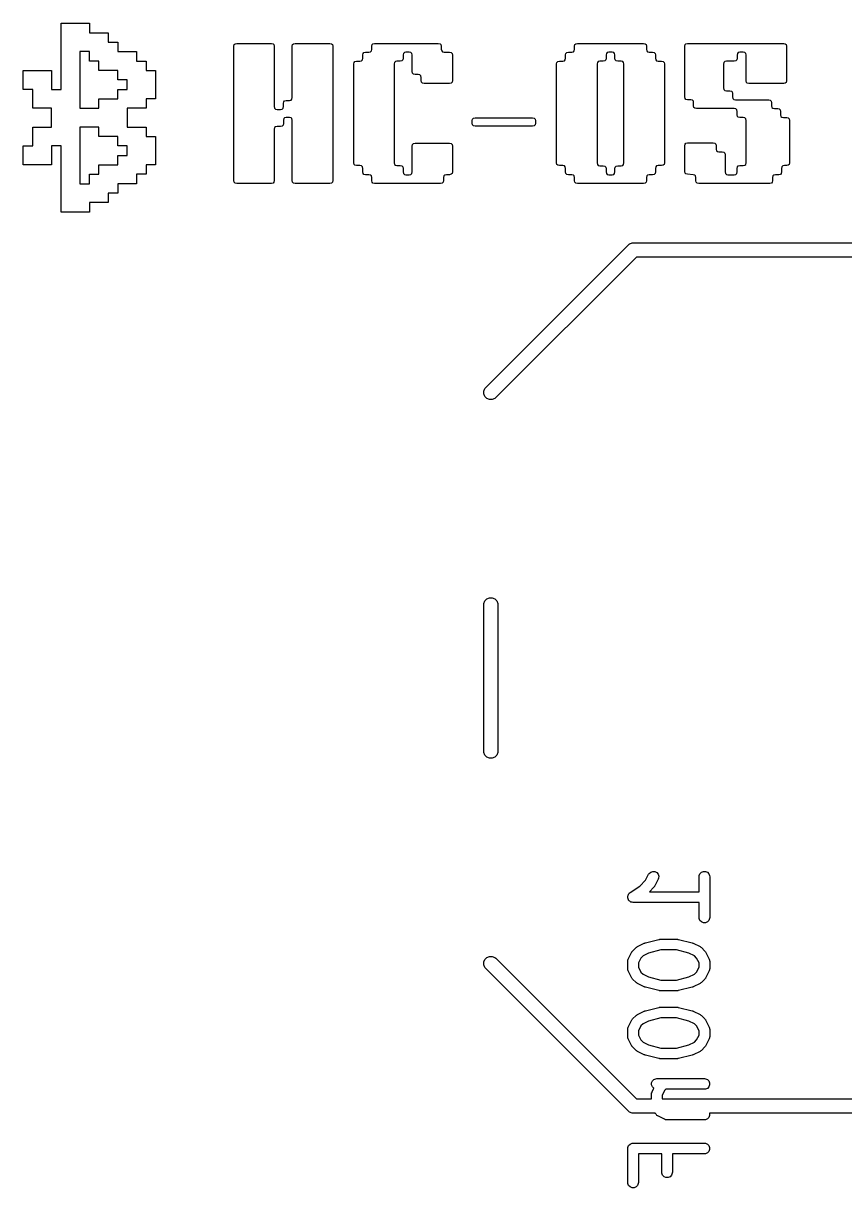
# Model space of a CAD drawing. Header units: millimetres. Extents: x 60 to 220, y -152 to -53.
# Drawn here: x 175.48 to 186.99, y -94.2 to -77.88 of the extents above; entities that cross this region are included whole.
import ezdxf

# ---------------------------------------------------------------- set-up
doc = ezdxf.new("R2010")
doc.units = ezdxf.units.MM
doc.layers.add('F.Silkscreen', color=41, linetype='CONTINUOUS', true_color=0xf2eda1)

msp = doc.modelspace()

# ---------------------------------------------------------------- linework, layer by layer
at = {"layer": 'F.Silkscreen', "linetype": 'CONTINUOUS'}
for p, q in [((176.011417, -78.805617), (176.011417, -77.879575)), ((176.011417, -77.879575), (176.408291, -77.879575)), ((176.408291, -77.879575), (176.408291, -78.011867)), ((176.408291, -78.011867), (176.672874, -78.011867)), ((176.672874, -78.011867), (176.672874, -78.144158)), ((176.672874, -78.144158), (176.805166, -78.144158)), ((176.805166, -78.144158), (176.805166, -78.27645)), ((178.437649, -78.178011), (178.450199, -78.165461)), ((178.450199, -78.165461), (178.472818, -78.160787)), ((178.472818, -78.160787), (178.959716, -78.160787)), ((178.959716, -78.160787), (178.982325, -78.165467)), ((178.982325, -78.165467), (178.99488, -78.178042)), ((179.256112, -78.178042), (179.268666, -78.165467)), ((179.268666, -78.165467), (179.291275, -78.160787)), ((179.291275, -78.160787), (179.778174, -78.160787)), ((179.778174, -78.160787), (179.800792, -78.165461)), ((179.800792, -78.165461), (179.813342, -78.178011)), ((180.368812, -78.17774), (180.381349, -78.165409)), ((180.381349, -78.165409), (180.404107, -78.160787)), ((180.404107, -78.160787), (181.298036, -78.160787)), ((181.298036, -78.160787), (181.321998, -78.16565)), ((181.321998, -78.16565), (181.335194, -78.17862)), ((183.211799, -78.17774), (183.224336, -78.165409)), ((183.224336, -78.165409), (183.247094, -78.160787)), ((183.247094, -78.160787), (184.174545, -78.160787)), ((184.174545, -78.160787), (184.197302, -78.165409)), ((184.197302, -78.165409), (184.20984, -78.17774)), ((184.754969, -78.178073), (184.767527, -78.165473)), ((184.767527, -78.165473), (184.790128, -78.160787)), ((184.790128, -78.160787), (186.137433, -78.160787)), ((186.137433, -78.160787), (186.16013, -78.165404)), ((186.16013, -78.165404), (186.172642, -78.177732)), ((176.408291, -78.27645), (176.276, -78.27645)), ((176.276, -78.27645), (176.276, -79.0702)), ((176.408291, -78.408742), (176.408291, -78.27645)), ((176.805166, -78.27645), (176.937457, -78.27645)), ((176.937457, -78.27645), (177.069749, -78.27645)), ((177.069749, -78.27645), (177.069749, -78.408742)), ((178.432976, -78.200629), (178.437649, -78.178011)), ((178.432976, -80.084657), (178.432976, -78.200629)), ((178.99488, -78.178042), (178.999558, -78.200721)), ((178.999558, -78.200721), (178.999558, -79.047022)), ((179.251433, -78.200721), (179.256112, -78.178042)), ((179.251433, -78.921084), (179.251433, -78.200721)), ((179.813342, -78.178011), (179.818016, -78.200629)), ((179.818016, -78.200629), (179.818016, -80.084657)), ((180.238327, -78.323911), (180.24301, -78.301171)), ((180.238327, -78.370164), (180.238327, -78.323911)), ((180.24301, -78.301171), (180.255568, -78.288572)), ((180.255568, -78.288572), (180.278169, -78.283885)), ((180.278169, -78.283885), (180.324331, -78.283885)), ((180.324331, -78.283885), (180.347028, -78.279268)), ((180.347028, -78.279268), (180.35954, -78.266941)), ((180.35954, -78.266941), (180.364173, -78.244868)), ((180.364173, -78.199805), (180.368812, -78.17774)), ((180.364173, -78.244868), (180.364173, -78.199805)), ((180.809592, -78.301171), (180.804909, -78.323911)), ((180.804909, -78.323911), (180.804909, -78.370164)), ((180.822151, -78.288572), (180.809592, -78.301171)), ((180.844752, -78.283885), (180.822151, -78.288572)), ((180.891005, -78.283885), (180.844752, -78.283885)), ((180.913632, -78.288553), (180.891005, -78.283885)), ((180.926178, -78.301078), (180.913632, -78.288553)), ((180.930847, -78.323636), (180.926178, -78.301078)), ((180.930847, -78.556002), (180.930847, -78.323636)), ((181.335194, -78.17862), (181.340076, -78.20182)), ((181.340076, -78.20182), (181.340076, -78.242853)), ((181.340076, -78.242853), (181.344951, -78.266061)), ((181.344951, -78.266061), (181.358123, -78.279027)), ((181.358123, -78.279027), (181.382025, -78.283885)), ((181.382025, -78.283885), (181.455481, -78.283885)), ((181.455481, -78.283885), (181.479304, -78.2888)), ((181.479304, -78.2888), (181.492513, -78.301989)), ((181.492513, -78.301989), (181.49743, -78.325743)), ((181.49743, -78.325743), (181.49743, -78.681665)), ((183.081314, -78.323911), (183.085997, -78.301171)), ((183.081314, -78.370164), (183.081314, -78.323911)), ((183.085997, -78.301171), (183.098555, -78.288572)), ((183.098555, -78.288572), (183.121156, -78.283885)), ((183.121156, -78.283885), (183.167318, -78.283885)), ((183.167318, -78.283885), (183.190015, -78.279268)), ((183.190015, -78.279268), (183.202527, -78.266941)), ((183.202527, -78.266941), (183.20716, -78.244868)), ((183.20716, -78.199805), (183.211799, -78.17774)), ((183.20716, -78.244868), (183.20716, -78.199805)), ((183.652579, -78.301171), (183.647896, -78.323911)), ((183.647896, -78.323911), (183.647896, -78.370164)), ((183.665137, -78.288572), (183.652579, -78.301171)), ((183.687738, -78.283885), (183.665137, -78.288572)), ((183.7339, -78.283885), (183.687738, -78.283885)), ((183.756501, -78.288572), (183.7339, -78.283885)), ((183.76906, -78.301171), (183.756501, -78.288572)), ((183.773742, -78.323911), (183.76906, -78.301171)), ((183.773742, -78.370164), (183.773742, -78.323911)), ((184.20984, -78.17774), (184.214479, -78.199805)), ((184.214479, -78.199805), (184.214479, -78.244868)), ((184.214479, -78.244868), (184.219111, -78.266941)), ((184.219111, -78.266941), (184.231624, -78.279268)), ((184.231624, -78.279268), (184.254321, -78.283885)), ((184.254321, -78.283885), (184.300483, -78.283885)), ((184.300483, -78.283885), (184.323084, -78.288572)), ((184.323084, -78.288572), (184.335642, -78.301171)), ((184.335642, -78.301171), (184.340325, -78.323911)), ((184.340325, -78.323911), (184.340325, -78.370164)), ((184.750286, -78.200812), (184.754969, -78.178073)), ((184.750286, -78.912109), (184.750286, -78.200812)), ((185.489453, -78.301242), (185.484755, -78.324094)), ((185.484755, -78.324094), (185.484755, -78.370622)), ((185.502044, -78.288589), (185.489453, -78.301242)), ((185.524689, -78.283885), (185.502044, -78.288589)), ((185.570851, -78.283885), (185.524689, -78.283885)), ((185.593469, -78.288559), (185.570851, -78.283885)), ((185.606019, -78.301109), (185.593469, -78.288559)), ((185.610693, -78.323728), (185.606019, -78.301109)), ((185.610693, -78.684688), (185.610693, -78.323728)), ((186.172642, -78.177732), (186.177275, -78.199805)), ((186.177275, -78.199805), (186.177275, -78.684688)), ((176.540582, -78.408742), (176.408291, -78.408742)), ((176.540582, -78.541033), (176.540582, -78.408742)), ((177.069749, -78.408742), (177.20204, -78.408742)), ((177.20204, -78.408742), (177.20204, -78.541033)), ((180.112389, -78.450123), (180.117068, -78.427444)), ((180.112389, -79.835163), (180.112389, -78.450123)), ((180.117068, -78.427444), (180.129622, -78.41487)), ((180.129622, -78.41487), (180.152232, -78.410189)), ((180.152232, -78.410189), (180.198393, -78.410189)), ((180.198393, -78.410189), (180.221055, -78.405499)), ((180.221055, -78.405499), (180.233638, -78.392895)), ((180.233638, -78.392895), (180.238327, -78.370164)), ((180.68365, -78.427444), (180.678972, -78.450123)), ((180.678972, -78.450123), (180.678972, -79.835163)), ((180.696204, -78.41487), (180.68365, -78.427444)), ((180.718814, -78.410189), (180.696204, -78.41487)), ((180.765067, -78.410189), (180.718814, -78.410189)), ((180.787668, -78.405503), (180.765067, -78.410189)), ((180.800227, -78.392904), (180.787668, -78.405503)), ((180.804909, -78.370164), (180.800227, -78.392904)), ((182.955376, -78.450123), (182.960054, -78.427444)), ((182.955376, -79.835163), (182.955376, -78.450123)), ((182.960054, -78.427444), (182.972609, -78.41487)), ((182.972609, -78.41487), (182.995218, -78.410189)), ((182.995218, -78.410189), (183.04138, -78.410189)), ((183.04138, -78.410189), (183.064042, -78.405499)), ((183.064042, -78.405499), (183.076625, -78.392895)), ((183.076625, -78.392895), (183.081314, -78.370164)), ((183.526637, -78.427444), (183.521958, -78.450123)), ((183.521958, -78.450123), (183.521958, -79.83727)), ((183.539191, -78.41487), (183.526637, -78.427444)), ((183.561801, -78.410189), (183.539191, -78.41487)), ((183.607962, -78.410189), (183.561801, -78.410189)), ((183.630624, -78.405499), (183.607962, -78.410189)), ((183.643207, -78.392895), (183.630624, -78.405499)), ((183.647896, -78.370164), (183.643207, -78.392895)), ((183.778431, -78.392895), (183.773742, -78.370164)), ((183.791014, -78.405499), (183.778431, -78.392895)), ((183.813676, -78.410189), (183.791014, -78.405499)), ((183.859838, -78.410189), (183.813676, -78.410189)), ((183.882448, -78.41487), (183.859838, -78.410189)), ((183.895002, -78.427444), (183.882448, -78.41487)), ((183.89968, -78.450123), (183.895002, -78.427444)), ((183.89968, -79.83727), (183.89968, -78.450123)), ((184.340325, -78.370164), (184.345014, -78.392895)), ((184.345014, -78.392895), (184.357597, -78.405499)), ((184.357597, -78.405499), (184.380258, -78.410189)), ((184.380258, -78.410189), (184.42642, -78.410189)), ((184.42642, -78.410189), (184.44903, -78.41487)), ((184.44903, -78.41487), (184.461584, -78.427444)), ((184.461584, -78.427444), (184.466262, -78.450123)), ((184.466262, -78.450123), (184.466262, -79.835163)), ((185.300586, -78.428087), (185.295894, -78.450948)), ((185.295894, -78.450948), (185.295894, -78.785072)), ((185.313153, -78.415438), (185.300586, -78.428087)), ((185.335736, -78.410739), (185.313153, -78.415438)), ((185.444913, -78.410739), (185.335736, -78.410739)), ((185.467505, -78.406047), (185.444913, -78.410739)), ((185.480068, -78.393422), (185.467505, -78.406047)), ((185.484755, -78.370622), (185.480068, -78.393422)), ((175.48225, -78.805617), (175.48225, -78.541033)), ((175.48225, -78.541033), (175.879125, -78.541033)), ((175.879125, -78.541033), (175.879125, -78.805617)), ((176.805166, -78.541033), (176.540582, -78.541033)), ((176.805166, -78.673325), (176.805166, -78.541033)), ((177.20204, -78.541033), (177.334332, -78.541033)), ((177.334332, -78.541033), (177.334332, -78.937908)), ((180.935768, -78.579817), (180.930847, -78.556002)), ((180.948982, -78.59303), (180.935768, -78.579817)), ((180.972796, -78.597951), (180.948982, -78.59303)), ((181.016851, -78.597951), (180.972796, -78.597951)), ((181.039539, -78.602623), (181.016851, -78.597951)), ((181.052109, -78.615153), (181.039539, -78.602623)), ((181.056785, -78.637702), (181.052109, -78.615153)), ((181.056785, -78.681665), (181.056785, -78.637702)), ((175.614542, -78.805617), (175.48225, -78.805617)), ((175.614542, -79.0702), (175.614542, -78.805617)), ((175.879125, -78.805617), (176.011417, -78.805617)), ((176.937457, -78.673325), (176.805166, -78.673325)), ((176.805166, -78.937908), (176.805166, -78.805617)), ((176.805166, -78.805617), (176.937457, -78.805617)), ((176.937457, -78.805617), (176.937457, -78.673325)), ((181.061701, -78.705419), (181.056785, -78.681665)), ((181.074911, -78.718608), (181.061701, -78.705419)), ((181.098734, -78.723523), (181.074911, -78.718608)), ((181.455481, -78.723523), (181.098734, -78.723523)), ((181.479304, -78.718608), (181.455481, -78.723523)), ((181.492513, -78.705419), (181.479304, -78.718608)), ((181.49743, -78.681665), (181.492513, -78.705419)), ((185.295894, -78.785072), (185.300586, -78.807933)), ((185.300586, -78.807933), (185.313153, -78.820582)), ((185.313153, -78.820582), (185.335736, -78.82528)), ((185.335736, -78.82528), (185.381898, -78.82528)), ((185.381898, -78.82528), (185.404551, -78.829977)), ((185.615371, -78.707367), (185.610693, -78.684688)), ((185.627925, -78.719942), (185.615371, -78.707367)), ((185.650535, -78.724622), (185.627925, -78.719942)), ((186.137433, -78.724622), (185.650535, -78.724622)), ((186.160043, -78.719942), (186.137433, -78.724622)), ((186.172597, -78.707367), (186.160043, -78.719942)), ((186.177275, -78.684688), (186.172597, -78.707367)), ((176.540582, -79.0702), (176.540582, -78.937908)), ((176.540582, -78.937908), (176.805166, -78.937908)), ((177.334332, -78.937908), (177.20204, -78.937908)), ((177.20204, -78.937908), (177.20204, -79.0702)), ((179.127602, -79.00086), (179.132281, -78.978181)), ((179.132281, -78.978181), (179.144835, -78.965607)), ((179.144835, -78.965607), (179.167444, -78.960927)), ((179.167444, -78.960927), (179.211591, -78.960927)), ((179.211591, -78.960927), (179.234209, -78.956253)), ((179.234209, -78.956253), (179.24676, -78.943703)), ((179.24676, -78.943703), (179.251433, -78.921084)), ((184.754969, -78.934848), (184.750286, -78.912109)), ((184.767527, -78.947448), (184.754969, -78.934848)), ((184.790128, -78.952134), (184.767527, -78.947448)), ((184.83629, -78.952134), (184.790128, -78.952134)), ((184.859048, -78.956756), (184.83629, -78.952134)), ((184.871585, -78.969087), (184.859048, -78.956756)), ((184.876224, -78.991152), (184.871585, -78.969087)), ((184.876224, -79.036214), (184.876224, -78.991152)), ((185.404551, -78.829977), (185.417138, -78.842606)), ((185.417138, -78.842606), (185.421832, -78.865397)), ((185.421832, -78.865397), (185.421832, -78.911925)), ((185.421832, -78.911925), (185.426524, -78.934786)), ((185.426524, -78.934786), (185.43909, -78.947435)), ((185.43909, -78.947435), (185.461674, -78.952134)), ((185.461674, -78.952134), (185.927598, -78.952134)), ((185.927598, -78.952134), (185.950295, -78.956751)), ((185.950295, -78.956751), (185.962807, -78.969079)), ((185.962807, -78.969079), (185.96744, -78.991152)), ((185.96744, -78.991152), (185.96744, -79.036214)), ((175.879125, -79.0702), (175.614542, -79.0702)), ((175.879125, -79.334782), (175.879125, -79.0702)), ((176.276, -79.0702), (176.540582, -79.0702)), ((177.20204, -79.0702), (176.937457, -79.0702)), ((176.937457, -79.0702), (176.937457, -79.334782)), ((178.999558, -79.047022), (179.004236, -79.069701)), ((179.004236, -79.069701), (179.01679, -79.082276)), ((179.01679, -79.082276), (179.0394, -79.086956)), ((179.0394, -79.086956), (179.08776, -79.086956)), ((179.08776, -79.086956), (179.11037, -79.082276)), ((179.11037, -79.082276), (179.122924, -79.069701)), ((179.122924, -79.069701), (179.127602, -79.047022)), ((179.127602, -79.047022), (179.127602, -79.00086)), ((184.880857, -79.058288), (184.876224, -79.036214)), ((184.893369, -79.070615), (184.880857, -79.058288)), ((184.916066, -79.075232), (184.893369, -79.070615)), ((185.444913, -79.075232), (184.916066, -79.075232)), ((185.467514, -79.079918), (185.444913, -79.075232)), ((185.480072, -79.092518), (185.467514, -79.079918)), ((185.484755, -79.115258), (185.480072, -79.092518)), ((185.484755, -79.161511), (185.484755, -79.115258)), ((185.96744, -79.036214), (185.972079, -79.058279)), ((185.972079, -79.058279), (185.984616, -79.07061)), ((185.984616, -79.07061), (186.007374, -79.075232)), ((186.007374, -79.075232), (186.053536, -79.075232)), ((186.053536, -79.075232), (186.076137, -79.079918)), ((186.076137, -79.079918), (186.088695, -79.092518)), ((186.088695, -79.092518), (186.093378, -79.115258)), ((186.093378, -79.115258), (186.093378, -79.161511)), ((179.122924, -79.307105), (179.11037, -79.31968)), ((179.127602, -79.284426), (179.122924, -79.307105)), ((179.132281, -79.215585), (179.127602, -79.238264)), ((179.127602, -79.238264), (179.127602, -79.284426)), ((179.144835, -79.203011), (179.132281, -79.215585)), ((179.167444, -79.198331), (179.144835, -79.203011)), ((179.211591, -79.198331), (179.167444, -79.198331)), ((179.234201, -79.203011), (179.211591, -79.198331)), ((179.246755, -79.215585), (179.234201, -79.203011)), ((179.251433, -79.238264), (179.246755, -79.215585)), ((179.251433, -80.084566), (179.251433, -79.238264)), ((181.773393, -79.243943), (181.778063, -79.221385)), ((181.773393, -79.281678), (181.773393, -79.243943)), ((181.778063, -79.304236), (181.773393, -79.281678)), ((181.778063, -79.221385), (181.790609, -79.20886)), ((181.790609, -79.316761), (181.778063, -79.304236)), ((181.790609, -79.20886), (181.813236, -79.204192)), ((181.813236, -79.321429), (181.790609, -79.316761)), ((181.813236, -79.204192), (182.619145, -79.204192)), ((182.619145, -79.204192), (182.641772, -79.20886)), ((182.641772, -79.316761), (182.619145, -79.321429)), ((182.641772, -79.20886), (182.654318, -79.221385)), ((182.654318, -79.304236), (182.641772, -79.316761)), ((182.654318, -79.221385), (182.658987, -79.243943)), ((182.658987, -79.281678), (182.654318, -79.304236)), ((182.658987, -79.243943), (182.658987, -79.281678)), ((185.489444, -79.184242), (185.484755, -79.161511)), ((185.502027, -79.196846), (185.489444, -79.184242)), ((185.524689, -79.201536), (185.502027, -79.196846)), ((185.570851, -79.201536), (185.524689, -79.201536)), ((185.593452, -79.206223), (185.570851, -79.201536)), ((185.60601, -79.218822), (185.593452, -79.206223)), ((185.610693, -79.241562), (185.60601, -79.218822)), ((185.610693, -79.835072), (185.610693, -79.241562)), ((186.093378, -79.161511), (186.098067, -79.184242)), ((186.098067, -79.184242), (186.11065, -79.196846)), ((186.11065, -79.196846), (186.133311, -79.201536)), ((186.133311, -79.201536), (186.179473, -79.201536)), ((186.179473, -79.201536), (186.202074, -79.206223)), ((186.202074, -79.206223), (186.214633, -79.218822)), ((186.214633, -79.218822), (186.219315, -79.241562)), ((186.219315, -79.241562), (186.219315, -79.835072)), ((175.614542, -79.599366), (175.614542, -79.334782)), ((175.614542, -79.334782), (175.879125, -79.334782)), ((176.540582, -79.334782), (176.276, -79.334782)), ((176.276, -79.334782), (176.276, -80.128532)), ((176.540582, -79.467074), (176.540582, -79.334782)), ((176.805166, -79.467074), (176.540582, -79.467074)), ((176.805166, -79.599366), (176.805166, -79.467074)), ((176.937457, -79.334782), (177.20204, -79.334782)), ((177.20204, -79.334782), (177.20204, -79.467074)), ((177.20204, -79.467074), (177.334332, -79.467074)), ((177.334332, -79.467074), (177.334332, -79.863949)), ((179.004232, -79.341584), (178.999558, -79.364202)), ((178.999558, -79.364202), (178.999558, -80.084566)), ((179.016782, -79.329034), (179.004232, -79.341584)), ((179.0394, -79.32436), (179.016782, -79.329034)), ((179.08776, -79.32436), (179.0394, -79.32436)), ((179.11037, -79.31968), (179.08776, -79.32436)), ((182.619145, -79.321429), (181.813236, -79.321429)), ((175.48225, -79.863949), (175.48225, -79.599366)), ((175.48225, -79.599366), (175.614542, -79.599366)), ((176.011417, -79.599366), (175.879125, -79.599366)), ((175.879125, -79.599366), (175.879125, -79.863949)), ((176.011417, -80.128532), (176.011417, -79.599366)), ((176.937457, -79.599366), (176.805166, -79.599366)), ((176.937457, -79.731657), (176.937457, -79.599366)), ((180.930847, -79.603621), (180.935764, -79.579868)), ((180.930847, -79.961651), (180.930847, -79.603621)), ((180.935764, -79.579868), (180.948973, -79.566679)), ((180.948973, -79.566679), (180.972796, -79.561764)), ((180.972796, -79.561764), (181.455481, -79.561764)), ((181.455481, -79.561764), (181.479304, -79.566679)), ((181.479304, -79.566679), (181.492513, -79.579868)), ((181.492513, -79.579868), (181.49743, -79.603621)), ((181.49743, -79.603621), (181.49743, -79.959544)), ((184.750286, -79.595653), (184.754956, -79.573095)), ((184.750286, -79.955789), (184.750286, -79.595653)), ((184.754956, -79.573095), (184.767502, -79.56057)), ((184.767502, -79.56057), (184.790128, -79.555902)), ((184.790128, -79.555902), (185.15118, -79.555902)), ((185.15118, -79.555902), (185.173756, -79.560607)), ((185.173756, -79.560607), (185.186326, -79.573281)), ((185.186326, -79.573281), (185.191023, -79.596202)), ((185.191023, -79.596202), (185.191023, -79.642914)), ((185.191023, -79.642914), (185.195719, -79.665835)), ((176.805166, -79.863949), (176.805166, -79.731657)), ((176.805166, -79.731657), (176.937457, -79.731657)), ((185.195719, -79.665835), (185.208289, -79.678509)), ((185.208289, -79.678509), (185.230865, -79.683214)), ((185.230865, -79.683214), (185.277118, -79.683214)), ((185.277118, -79.683214), (185.299693, -79.687919)), ((185.299693, -79.687919), (185.312264, -79.700592)), ((185.312264, -79.700592), (185.31696, -79.723514)), ((185.31696, -79.723514), (185.31696, -79.961101)), ((175.879125, -79.863949), (175.48225, -79.863949)), ((176.540582, -79.99624), (176.540582, -79.863949)), ((176.540582, -79.863949), (176.805166, -79.863949)), ((177.334332, -79.863949), (177.20204, -79.863949)), ((177.20204, -79.863949), (177.20204, -79.99624)), ((180.117068, -79.857842), (180.112389, -79.835163)), ((180.129622, -79.870417), (180.117068, -79.857842)), ((180.152232, -79.875097), (180.129622, -79.870417)), ((180.198393, -79.875097), (180.152232, -79.875097)), ((180.221055, -79.879788), (180.198393, -79.875097)), ((180.233638, -79.892391), (180.221055, -79.879788)), ((180.238327, -79.915122), (180.233638, -79.892391)), ((180.238327, -79.961376), (180.238327, -79.915122)), ((180.24301, -79.984115), (180.238327, -79.961376)), ((180.678972, -79.835163), (180.68365, -79.857842)), ((180.68365, -79.857842), (180.696204, -79.870417)), ((180.696204, -79.870417), (180.718814, -79.875097)), ((180.718814, -79.875097), (180.765067, -79.875097)), ((180.765067, -79.875097), (180.787668, -79.879783)), ((180.787668, -79.879783), (180.800227, -79.892383)), ((180.800227, -79.892383), (180.804909, -79.915122)), ((180.804909, -79.915122), (180.804909, -79.961376)), ((180.804909, -79.961376), (180.809592, -79.984115)), ((180.926178, -79.984208), (180.930847, -79.961651)), ((181.49743, -79.959544), (181.492513, -79.983297)), ((182.960054, -79.857842), (182.955376, -79.835163)), ((182.972609, -79.870417), (182.960054, -79.857842)), ((182.995218, -79.875097), (182.972609, -79.870417)), ((183.04138, -79.875097), (182.995218, -79.875097)), ((183.064042, -79.879788), (183.04138, -79.875097)), ((183.076625, -79.892391), (183.064042, -79.879788)), ((183.081314, -79.915122), (183.076625, -79.892391)), ((183.081314, -79.961376), (183.081314, -79.915122)), ((183.085997, -79.984115), (183.081314, -79.961376)), ((183.521958, -79.83727), (183.526637, -79.859949)), ((183.526637, -79.859949), (183.539191, -79.872524)), ((183.539191, -79.872524), (183.561801, -79.877204)), ((183.561801, -79.877204), (183.607962, -79.877204)), ((183.607962, -79.877204), (183.630624, -79.881894)), ((183.630624, -79.881894), (183.643207, -79.894498)), ((183.643207, -79.894498), (183.647896, -79.917229)), ((183.647896, -79.917229), (183.647896, -79.963482)), ((183.647896, -79.963482), (183.652579, -79.986222)), ((183.76906, -79.986222), (183.773742, -79.963482)), ((183.773742, -79.917229), (183.778431, -79.894498)), ((183.773742, -79.963482), (183.773742, -79.917229)), ((183.778431, -79.894498), (183.791014, -79.881894)), ((183.791014, -79.881894), (183.813676, -79.877204)), ((183.813676, -79.877204), (183.859838, -79.877204)), ((183.859838, -79.877204), (183.882448, -79.872524)), ((183.882448, -79.872524), (183.895002, -79.859949)), ((183.895002, -79.859949), (183.89968, -79.83727)), ((184.340325, -79.961376), (184.335642, -79.984115)), ((184.345014, -79.892391), (184.340325, -79.915122)), ((184.340325, -79.915122), (184.340325, -79.961376)), ((184.357597, -79.879788), (184.345014, -79.892391)), ((184.380258, -79.875097), (184.357597, -79.879788)), ((184.42642, -79.875097), (184.380258, -79.875097)), ((184.44903, -79.870417), (184.42642, -79.875097)), ((184.461584, -79.857842), (184.44903, -79.870417)), ((184.466262, -79.835163), (184.461584, -79.857842)), ((184.754956, -79.978346), (184.750286, -79.955789)), ((185.31696, -79.961101), (185.321656, -79.984023)), ((185.480158, -79.984107), (185.484847, -79.961376)), ((185.484847, -79.915122), (185.489529, -79.892383)), ((185.484847, -79.961376), (185.484847, -79.915122)), ((185.489529, -79.892383), (185.502088, -79.879783)), ((185.502088, -79.879783), (185.524689, -79.875097)), ((185.524689, -79.875097), (185.570851, -79.875097)), ((185.570851, -79.875097), (185.593452, -79.870411)), ((185.593452, -79.870411), (185.60601, -79.857811)), ((185.60601, -79.857811), (185.610693, -79.835072)), ((186.108124, -79.961376), (186.103435, -79.984107)), ((186.112807, -79.892383), (186.108124, -79.915122)), ((186.108124, -79.915122), (186.108124, -79.961376)), ((186.125365, -79.879783), (186.112807, -79.892383)), ((186.147966, -79.875097), (186.125365, -79.879783)), ((186.179473, -79.875097), (186.147966, -79.875097)), ((186.202074, -79.870411), (186.179473, -79.875097)), ((186.214633, -79.857811), (186.202074, -79.870411)), ((186.219315, -79.835072), (186.214633, -79.857811)), ((176.011417, -80.525407), (176.011417, -80.128532)), ((176.276, -80.128532), (176.408291, -80.128532)), ((176.408291, -80.128532), (176.408291, -79.99624)), ((176.408291, -79.99624), (176.540582, -79.99624)), ((177.069749, -80.128532), (176.805166, -80.128532)), ((176.805166, -80.128532), (176.805166, -80.260824)), ((177.20204, -79.99624), (177.069749, -79.99624)), ((177.069749, -79.99624), (177.069749, -80.128532)), ((178.437649, -80.107276), (178.432976, -80.084657)), ((178.450199, -80.119826), (178.437649, -80.107276)), ((178.472818, -80.1245), (178.450199, -80.119826)), ((178.959716, -80.1245), (178.472818, -80.1245)), ((178.982325, -80.119819), (178.959716, -80.1245)), ((178.99488, -80.107245), (178.982325, -80.119819)), ((178.999558, -80.084566), (178.99488, -80.107245)), ((179.256112, -80.107245), (179.251433, -80.084566)), ((179.268666, -80.119819), (179.256112, -80.107245)), ((179.291275, -80.1245), (179.268666, -80.119819)), ((179.778174, -80.1245), (179.291275, -80.1245)), ((179.800792, -80.119826), (179.778174, -80.1245)), ((179.813342, -80.107276), (179.800792, -80.119826)), ((179.818016, -80.084657), (179.813342, -80.107276)), ((180.255568, -79.996715), (180.24301, -79.984115)), ((180.278169, -80.001401), (180.255568, -79.996715)), ((180.324331, -80.001401), (180.278169, -80.001401)), ((180.347028, -80.006018), (180.324331, -80.001401)), ((180.35954, -80.018346), (180.347028, -80.006018)), ((180.364173, -80.040419), (180.35954, -80.018346)), ((180.364173, -80.085482), (180.364173, -80.040419)), ((180.368812, -80.107546), (180.364173, -80.085482)), ((180.381349, -80.119878), (180.368812, -80.107546)), ((180.404107, -80.1245), (180.381349, -80.119878)), ((181.329543, -80.1245), (180.404107, -80.1245)), ((180.809592, -79.984115), (180.822151, -79.996715)), ((180.822151, -79.996715), (180.844752, -80.001401)), ((180.844752, -80.001401), (180.891005, -80.001401)), ((180.891005, -80.001401), (180.913632, -79.996734)), ((180.913632, -79.996734), (180.926178, -79.984208)), ((181.353445, -80.119641), (181.329543, -80.1245)), ((181.366616, -80.106675), (181.353445, -80.119641)), ((181.371492, -80.083467), (181.366616, -80.106675)), ((181.376373, -80.019234), (181.371492, -80.042434)), ((181.371492, -80.042434), (181.371492, -80.083467)), ((181.38957, -80.006264), (181.376373, -80.019234)), ((181.413532, -80.001401), (181.38957, -80.006264)), ((181.455481, -80.001401), (181.413532, -80.001401)), ((181.479304, -79.996486), (181.455481, -80.001401)), ((181.492513, -79.983297), (181.479304, -79.996486)), ((183.098555, -79.996715), (183.085997, -79.984115)), ((183.121156, -80.001401), (183.098555, -79.996715)), ((183.167318, -80.001401), (183.121156, -80.001401)), ((183.190015, -80.006018), (183.167318, -80.001401)), ((183.202527, -80.018346), (183.190015, -80.006018)), ((183.20716, -80.040419), (183.202527, -80.018346)), ((183.20716, -80.085482), (183.20716, -80.040419)), ((183.211799, -80.107546), (183.20716, -80.085482)), ((183.224336, -80.119878), (183.211799, -80.107546)), ((183.247094, -80.1245), (183.224336, -80.119878)), ((184.174545, -80.1245), (183.247094, -80.1245)), ((183.652579, -79.986222), (183.665137, -79.998821)), ((183.665137, -79.998821), (183.687738, -80.003508)), ((183.687738, -80.003508), (183.7339, -80.003508)), ((183.7339, -80.003508), (183.756501, -79.998821)), ((183.756501, -79.998821), (183.76906, -79.986222)), ((184.197302, -80.119878), (184.174545, -80.1245)), ((184.20984, -80.107546), (184.197302, -80.119878)), ((184.214479, -80.085482), (184.20984, -80.107546)), ((184.219111, -80.018346), (184.214479, -80.040419)), ((184.214479, -80.040419), (184.214479, -80.085482)), ((184.231624, -80.006018), (184.219111, -80.018346)), ((184.254321, -80.001401), (184.231624, -80.006018)), ((184.300483, -80.001401), (184.254321, -80.001401)), ((184.323084, -79.996715), (184.300483, -80.001401)), ((184.335642, -79.984115), (184.323084, -79.996715)), ((184.767502, -79.990872), (184.754956, -79.978346)), ((184.790128, -79.995539), (184.767502, -79.990872)), ((184.867889, -80.001401), (184.790128, -79.995539)), ((184.890586, -80.006018), (184.867889, -80.001401)), ((184.903098, -80.018346), (184.890586, -80.006018)), ((184.907731, -80.040419), (184.903098, -80.018346)), ((184.907731, -80.085482), (184.907731, -80.040419)), ((184.912364, -80.107555), (184.907731, -80.085482)), ((184.924877, -80.119882), (184.912364, -80.107555)), ((184.947573, -80.1245), (184.924877, -80.119882)), ((185.942344, -80.1245), (184.947573, -80.1245)), ((185.321656, -79.984023), (185.334227, -79.996696)), ((185.334227, -79.996696), (185.356802, -80.001401)), ((185.356802, -80.001401), (185.444913, -80.001401)), ((185.444913, -80.001401), (185.467575, -79.99671)), ((185.467575, -79.99671), (185.480158, -79.984107)), ((185.965041, -80.119882), (185.942344, -80.1245)), ((185.977553, -80.107555), (185.965041, -80.119882)), ((185.982186, -80.085482), (185.977553, -80.107555)), ((185.986819, -80.018346), (185.982186, -80.040419)), ((185.982186, -80.040419), (185.982186, -80.085482)), ((185.999331, -80.006018), (185.986819, -80.018346)), ((186.022028, -80.001401), (185.999331, -80.006018)), ((186.06819, -80.001401), (186.022028, -80.001401)), ((186.090852, -79.99671), (186.06819, -80.001401)), ((186.103435, -79.984107), (186.090852, -79.99671)), ((176.805166, -80.260824), (176.672874, -80.260824)), ((176.672874, -80.260824), (176.672874, -80.393115)), ((176.672874, -80.393115), (176.408291, -80.393115)), ((176.408291, -80.393115), (176.408291, -80.525407)), ((176.408291, -80.525407), (176.011417, -80.525407)), ((181.962889, -82.985229), (183.962889, -80.985229)), ((183.962889, -80.985229), (183.978043, -80.972793)), ((183.978043, -80.972793), (183.980322, -80.971849)), ((183.980322, -80.971849), (184.014091, -80.957861)), ((184.014091, -80.957861), (184.0336, -80.95594)), ((184.0336, -80.95594), (192.0336, -80.95594)), ((184.075022, -81.15594), (182.104311, -83.126651)), ((191.992178, -81.15594), (184.075022, -81.15594)), ((181.935521, -83.036431), (181.950453, -83.000383)), ((181.935521, -83.075449), (181.935521, -83.036431)), ((181.950453, -83.000383), (181.962889, -82.985229)), ((181.950453, -83.111497), (181.935521, -83.075449)), ((181.978043, -83.139087), (181.950453, -83.111497)), ((182.014091, -83.154019), (181.978043, -83.139087)), ((182.053109, -83.154019), (182.014091, -83.154019)), ((182.089157, -83.139087), (182.053109, -83.154019)), ((182.104311, -83.126651), (182.089157, -83.139087)), ((181.935521, -86.011431), (181.950453, -85.975383)), ((181.950453, -85.975383), (181.978043, -85.947793)), ((181.978043, -85.947793), (182.014091, -85.932861)), ((182.014091, -85.932861), (182.053109, -85.932861)), ((182.053109, -85.932861), (182.089157, -85.947793)), ((182.089157, -85.947793), (182.116747, -85.975383)), ((182.116747, -85.975383), (182.131679, -86.011431)), ((181.9336, -86.03094), (181.935521, -86.011431)), ((181.9336, -88.08094), (181.9336, -86.03094)), ((182.131679, -86.011431), (182.1336, -86.03094)), ((182.1336, -86.03094), (182.1336, -88.08094)), ((181.935521, -88.100449), (181.9336, -88.08094)), ((181.950453, -88.136497), (181.935521, -88.100449)), ((182.131679, -88.100449), (182.116747, -88.136497)), ((182.1336, -88.08094), (182.131679, -88.100449)), ((181.978043, -88.164087), (181.950453, -88.136497)), ((182.014091, -88.179019), (181.978043, -88.164087)), ((182.053109, -88.179019), (182.014091, -88.179019)), ((182.089157, -88.164087), (182.053109, -88.179019)), ((182.116747, -88.136497), (182.089157, -88.164087)), ((184.121894, -89.973143), (184.203275, -89.891763)), ((184.203275, -89.891763), (184.245451, -89.807411)), ((184.245451, -89.807411), (184.253283, -89.794968)), ((184.253283, -89.794968), (184.275391, -89.775795)), ((184.275391, -89.775795), (184.303152, -89.766541)), ((184.303152, -89.766541), (184.332342, -89.768615)), ((184.379615, -89.874493), (184.331996, -89.969731)), ((184.332342, -89.768615), (184.358517, -89.781703)), ((184.358517, -89.781703), (184.37769, -89.80381)), ((184.37769, -89.80381), (184.386944, -89.831572)), ((184.38487, -89.860762), (184.379615, -89.874493)), ((184.386944, -89.831572), (184.38487, -89.860762)), ((184.951819, -89.840952), (184.95326, -89.82632)), ((184.951819, -90.051666), (184.951819, -89.840952)), ((184.95326, -89.82632), (184.964459, -89.799284)), ((184.964459, -89.799284), (184.985151, -89.778592)), ((184.985151, -89.778592), (185.012187, -89.767393)), ((185.012187, -89.767393), (185.041451, -89.767393)), ((185.041451, -89.767393), (185.068487, -89.778592)), ((185.068487, -89.778592), (185.089179, -89.799284)), ((185.089179, -89.799284), (185.100378, -89.82632)), ((185.100378, -89.82632), (185.101819, -89.840952)), ((185.101819, -89.840952), (185.101819, -90.41238)), ((183.961646, -90.091787), (183.964459, -90.084998)), ((183.964459, -90.084998), (183.969709, -90.079747)), ((183.969709, -90.079747), (183.973841, -90.073578)), ((183.973841, -90.073578), (183.985099, -90.064357)), ((183.985099, -90.064357), (183.985151, -90.064306)), ((183.985151, -90.064306), (183.985173, -90.064296)), ((183.985173, -90.064296), (183.985216, -90.064262)), ((183.985216, -90.064262), (184.121894, -89.973143)), ((184.317947, -89.989223), (184.255504, -90.051666)), ((184.255504, -90.051666), (184.951819, -90.051666)), ((184.322667, -89.983472), (184.317947, -89.989223)), ((184.324164, -89.982174), (184.322667, -89.983472)), ((184.325583, -89.979919), (184.324164, -89.982174)), ((184.327275, -89.977858), (184.325583, -89.979919)), ((184.328033, -89.976025), (184.327275, -89.977858)), ((184.331996, -89.969731), (184.328033, -89.976025)), ((183.951819, -90.126587), (183.95326, -90.119382)), ((183.95326, -90.133871), (183.951819, -90.126587)), ((183.95326, -90.112034), (183.956101, -90.105173)), ((183.95326, -90.119382), (183.95326, -90.112034)), ((183.95326, -90.141298), (183.95326, -90.133871)), ((183.956072, -90.148086), (183.95326, -90.141298)), ((183.957498, -90.155295), (183.956072, -90.148086)), ((183.956101, -90.105173), (183.957558, -90.097893)), ((183.961617, -90.161473), (183.957498, -90.155295)), ((183.957558, -90.097893), (183.961646, -90.091787)), ((183.964459, -90.168334), (183.961617, -90.161473)), ((183.969654, -90.173529), (183.964459, -90.168334)), ((183.973731, -90.179644), (183.969654, -90.173529)), ((183.9799, -90.183775), (183.973731, -90.179644)), ((183.985151, -90.189026), (183.9799, -90.183775)), ((183.99194, -90.191838), (183.985151, -90.189026)), ((183.998046, -90.195927), (183.99194, -90.191838)), ((184.005326, -90.197383), (183.998046, -90.195927)), ((184.012187, -90.200225), (184.005326, -90.197383)), ((184.026663, -90.20165), (184.012187, -90.200225)), ((184.02674, -90.201666), (184.026663, -90.20165)), ((184.026766, -90.20166), (184.02674, -90.201666)), ((184.026819, -90.201666), (184.026766, -90.20166)), ((184.951819, -90.201666), (184.026819, -90.201666)), ((184.951819, -90.41238), (184.951819, -90.201666)), ((184.95326, -90.427012), (184.951819, -90.41238)), ((185.101819, -90.41238), (185.100378, -90.427012)), ((184.964459, -90.454048), (184.95326, -90.427012)), ((184.985151, -90.47474), (184.964459, -90.454048)), ((185.012187, -90.485939), (184.985151, -90.47474)), ((185.041451, -90.485939), (185.012187, -90.485939)), ((185.068487, -90.47474), (185.041451, -90.485939)), ((185.089179, -90.454048), (185.068487, -90.47474)), ((185.100378, -90.427012), (185.089179, -90.454048)), ((184.199105, -90.768191), (184.389581, -90.720572)), ((184.389581, -90.720572), (184.392117, -90.720196)), ((184.392117, -90.720196), (184.393139, -90.719774)), ((184.393139, -90.719774), (184.398651, -90.719231)), ((184.398651, -90.719231), (184.404125, -90.718422)), ((184.404125, -90.718422), (184.405217, -90.718584)), ((184.405217, -90.718584), (184.407771, -90.718333)), ((184.407771, -90.718333), (184.645866, -90.718333)), ((184.645866, -90.718333), (184.648419, -90.718584)), ((184.648419, -90.718584), (184.649512, -90.718422)), ((184.649512, -90.718422), (184.654985, -90.719231)), ((184.654985, -90.719231), (184.660498, -90.719774)), ((184.660498, -90.719774), (184.661519, -90.720196)), ((184.661519, -90.720196), (184.664056, -90.720572)), ((184.664056, -90.720572), (184.854532, -90.768191)), ((183.959737, -90.997887), (184.007356, -90.902649)), ((184.007356, -90.902649), (184.01132, -90.896349)), ((184.01132, -90.896349), (184.012078, -90.894522)), ((184.012078, -90.894522), (184.013766, -90.892465)), ((184.013766, -90.892465), (184.015188, -90.890206)), ((184.015188, -90.890206), (184.016686, -90.888906)), ((184.016686, -90.888906), (184.021405, -90.883157)), ((184.021405, -90.883157), (184.069024, -90.835538)), ((184.069024, -90.835538), (184.074773, -90.830819)), ((184.074773, -90.830819), (184.076073, -90.829321)), ((184.076073, -90.829321), (184.078332, -90.827899)), ((184.078332, -90.827899), (184.080389, -90.826211)), ((184.080389, -90.826211), (184.082216, -90.825453)), ((184.082216, -90.825453), (184.088516, -90.821489)), ((184.088516, -90.821489), (184.183754, -90.77387)), ((184.183754, -90.77387), (184.184823, -90.77346)), ((184.184823, -90.77346), (184.185259, -90.773138)), ((184.185259, -90.773138), (184.191395, -90.770945)), ((184.191395, -90.770945), (184.197485, -90.768615)), ((184.197485, -90.768615), (184.198025, -90.768576)), ((184.198025, -90.768576), (184.199105, -90.768191)), ((184.417005, -90.868333), (184.243471, -90.911716)), ((184.636632, -90.868333), (184.417005, -90.868333)), ((184.810166, -90.911716), (184.636632, -90.868333)), ((184.854532, -90.768191), (184.855611, -90.768576)), ((184.855611, -90.768576), (184.856151, -90.768615)), ((184.856151, -90.768615), (184.862232, -90.770942)), ((184.862232, -90.770942), (184.868378, -90.773138)), ((184.868378, -90.773138), (184.868813, -90.77346)), ((184.868813, -90.77346), (184.869883, -90.77387)), ((184.869883, -90.77387), (184.965121, -90.821489)), ((184.965121, -90.821489), (184.971417, -90.825452)), ((184.971417, -90.825452), (184.973247, -90.82621)), ((184.973247, -90.82621), (184.975305, -90.827899)), ((184.975305, -90.827899), (184.977564, -90.829321)), ((184.977564, -90.829321), (184.978863, -90.830819)), ((184.978863, -90.830819), (184.984612, -90.835537)), ((184.984612, -90.835537), (185.032232, -90.883156)), ((185.032232, -90.883156), (185.03695, -90.888905)), ((185.03695, -90.888905), (185.03845, -90.890206)), ((185.03845, -90.890206), (185.039872, -90.892465)), ((185.039872, -90.892465), (185.04156, -90.894522)), ((185.04156, -90.894522), (185.042317, -90.896349)), ((185.042317, -90.896349), (185.046282, -90.902649)), ((185.046282, -90.902649), (185.093901, -90.997887)), ((181.935521, -91.036431), (181.950453, -91.000383)), ((181.935521, -91.075449), (181.935521, -91.036431)), ((181.950453, -91.000383), (181.978043, -90.972793)), ((181.978043, -90.972793), (182.014091, -90.957861)), ((182.014091, -90.957861), (182.053109, -90.957861)), ((182.053109, -90.957861), (182.089157, -90.972793)), ((182.089157, -90.972793), (182.104311, -90.985229)), ((182.104311, -90.985229), (184.075022, -92.95594)), ((183.951819, -91.031428), (183.95326, -91.016796)), ((183.951819, -91.126666), (183.951819, -91.031428)), ((183.95326, -91.016796), (183.954291, -91.014306)), ((183.954291, -91.014306), (183.954482, -91.011619)), ((183.954482, -91.011619), (183.959737, -90.997887)), ((184.136077, -90.980617), (184.101819, -91.049133)), ((184.101819, -91.049133), (184.101819, -91.108961)), ((184.166484, -90.95021), (184.136077, -90.980617)), ((184.243471, -90.911716), (184.166484, -90.95021)), ((184.887153, -90.95021), (184.810166, -90.911716)), ((184.917561, -90.980617), (184.887153, -90.95021)), ((184.951819, -91.049133), (184.917561, -90.980617)), ((184.951819, -91.108961), (184.951819, -91.049133)), ((185.093901, -90.997887), (185.099156, -91.011618)), ((185.099156, -91.011618), (185.099347, -91.014307)), ((185.099347, -91.014307), (185.100378, -91.016796)), ((185.100378, -91.016796), (185.101819, -91.031428)), ((185.101819, -91.031428), (185.101819, -91.126666)), ((181.950453, -91.111497), (181.935521, -91.075449)), ((181.962889, -91.126651), (181.950453, -91.111497)), ((183.962889, -93.126651), (181.962889, -91.126651)), ((183.95326, -91.141298), (183.951819, -91.126666)), ((183.954291, -91.143787), (183.95326, -91.141298)), ((183.954482, -91.146475), (183.954291, -91.143787)), ((183.959737, -91.160207), (183.954482, -91.146475)), ((184.007356, -91.255445), (183.959737, -91.160207)), ((184.101819, -91.108961), (184.136077, -91.177477)), ((184.136077, -91.177477), (184.166484, -91.207884)), ((184.166484, -91.207884), (184.243471, -91.246377)), ((184.810166, -91.246377), (184.887153, -91.207883)), ((184.887153, -91.207883), (184.917561, -91.177476)), ((184.917561, -91.177476), (184.951819, -91.108961)), ((185.093901, -91.160207), (185.046282, -91.255445)), ((185.099156, -91.146476), (185.093901, -91.160207)), ((185.099347, -91.143786), (185.099156, -91.146476)), ((185.100378, -91.141298), (185.099347, -91.143786)), ((185.101819, -91.126666), (185.100378, -91.141298)), ((184.01132, -91.261744), (184.007356, -91.255445)), ((184.012078, -91.263572), (184.01132, -91.261744)), ((184.013766, -91.265628), (184.012078, -91.263572)), ((184.015188, -91.267888), (184.013766, -91.265628)), ((184.016686, -91.269187), (184.015188, -91.267888)), ((184.021405, -91.274937), (184.016686, -91.269187)), ((184.069024, -91.322556), (184.021405, -91.274937)), ((184.074773, -91.327274), (184.069024, -91.322556)), ((184.076073, -91.328773), (184.074773, -91.327274)), ((184.078332, -91.330194), (184.076073, -91.328773)), ((184.080389, -91.331883), (184.078332, -91.330194)), ((184.082216, -91.33264), (184.080389, -91.331883)), ((184.088516, -91.336605), (184.082216, -91.33264)), ((184.183754, -91.384224), (184.088516, -91.336605)), ((184.184823, -91.384633), (184.183754, -91.384224)), ((184.185259, -91.384956), (184.184823, -91.384633)), ((184.191395, -91.387148), (184.185259, -91.384956)), ((184.197485, -91.389479), (184.191395, -91.387148)), ((184.198025, -91.389517), (184.197485, -91.389479)), ((184.199105, -91.389903), (184.198025, -91.389517)), ((184.389581, -91.437522), (184.199105, -91.389903)), ((184.243471, -91.246377), (184.417005, -91.289761)), ((184.417005, -91.289761), (184.636632, -91.289761)), ((184.636632, -91.289761), (184.810166, -91.246377)), ((184.854532, -91.389903), (184.664056, -91.437522)), ((184.855611, -91.389517), (184.854532, -91.389903)), ((184.856151, -91.389479), (184.855611, -91.389517)), ((184.862232, -91.387151), (184.856151, -91.389479)), ((184.868378, -91.384956), (184.862232, -91.387151)), ((184.868813, -91.384633), (184.868378, -91.384956)), ((184.869883, -91.384224), (184.868813, -91.384633)), ((184.965121, -91.336605), (184.869883, -91.384224)), ((184.971417, -91.332641), (184.965121, -91.336605)), ((184.973247, -91.331884), (184.971417, -91.332641)), ((184.975305, -91.330194), (184.973247, -91.331884)), ((184.977564, -91.328773), (184.975305, -91.330194)), ((184.978863, -91.327274), (184.977564, -91.328773)), ((184.984612, -91.322557), (184.978863, -91.327274)), ((185.032232, -91.274938), (184.984612, -91.322557)), ((185.03695, -91.269188), (185.032232, -91.274938)), ((185.03845, -91.267888), (185.03695, -91.269188)), ((185.039872, -91.265628), (185.03845, -91.267888)), ((185.04156, -91.263572), (185.039872, -91.265628)), ((185.042317, -91.261744), (185.04156, -91.263572)), ((185.046282, -91.255445), (185.042317, -91.261744)), ((184.392117, -91.437897), (184.389581, -91.437522)), ((184.393139, -91.43832), (184.392117, -91.437897)), ((184.398651, -91.438862), (184.393139, -91.43832)), ((184.404125, -91.439672), (184.398651, -91.438862)), ((184.405217, -91.439509), (184.404125, -91.439672)), ((184.407771, -91.439761), (184.405217, -91.439509)), ((184.645866, -91.439761), (184.407771, -91.439761)), ((184.648419, -91.439509), (184.645866, -91.439761)), ((184.649512, -91.439672), (184.648419, -91.439509)), ((184.654985, -91.438862), (184.649512, -91.439672)), ((184.660498, -91.43832), (184.654985, -91.438862)), ((184.661519, -91.437897), (184.660498, -91.43832)), ((184.664056, -91.437522), (184.661519, -91.437897)), ((184.191395, -91.723326), (184.197485, -91.720996)), ((184.197485, -91.720996), (184.198025, -91.720957)), ((184.198025, -91.720957), (184.199105, -91.720572)), ((184.199105, -91.720572), (184.389581, -91.672953)), ((184.389581, -91.672953), (184.392117, -91.672577)), ((184.392117, -91.672577), (184.393139, -91.672155)), ((184.393139, -91.672155), (184.398651, -91.671612)), ((184.398651, -91.671612), (184.404125, -91.670803)), ((184.404125, -91.670803), (184.405217, -91.670965)), ((184.405217, -91.670965), (184.407771, -91.670714)), ((184.407771, -91.670714), (184.645866, -91.670714)), ((184.645866, -91.670714), (184.648419, -91.670965)), ((184.648419, -91.670965), (184.649512, -91.670803)), ((184.649512, -91.670803), (184.654985, -91.671612)), ((184.654985, -91.671612), (184.660498, -91.672155)), ((184.660498, -91.672155), (184.661519, -91.672577)), ((184.661519, -91.672577), (184.664056, -91.672953)), ((184.664056, -91.672953), (184.854532, -91.720572)), ((184.854532, -91.720572), (184.855611, -91.720957)), ((184.855611, -91.720957), (184.856151, -91.720996)), ((184.856151, -91.720996), (184.862232, -91.723323)), ((183.959737, -91.950268), (184.007356, -91.85503)), ((184.007356, -91.85503), (184.01132, -91.84873)), ((184.01132, -91.84873), (184.012078, -91.846903)), ((184.012078, -91.846903), (184.013766, -91.844846)), ((184.013766, -91.844846), (184.015188, -91.842587)), ((184.015188, -91.842587), (184.016686, -91.841287)), ((184.016686, -91.841287), (184.021405, -91.835538)), ((184.021405, -91.835538), (184.069024, -91.787919)), ((184.069024, -91.787919), (184.074773, -91.7832)), ((184.074773, -91.7832), (184.076073, -91.781702)), ((184.076073, -91.781702), (184.078332, -91.78028)), ((184.078332, -91.78028), (184.080389, -91.778592)), ((184.080389, -91.778592), (184.082216, -91.777834)), ((184.082216, -91.777834), (184.088516, -91.77387)), ((184.088516, -91.77387), (184.183754, -91.726251)), ((184.243471, -91.864097), (184.166484, -91.902591)), ((184.183754, -91.726251), (184.184823, -91.725841)), ((184.184823, -91.725841), (184.185259, -91.725519)), ((184.185259, -91.725519), (184.191395, -91.723326)), ((184.417005, -91.820714), (184.243471, -91.864097)), ((184.636632, -91.820714), (184.417005, -91.820714)), ((184.810166, -91.864097), (184.636632, -91.820714)), ((184.887153, -91.902591), (184.810166, -91.864097)), ((184.862232, -91.723323), (184.868378, -91.725519)), ((184.868378, -91.725519), (184.868813, -91.725841)), ((184.868813, -91.725841), (184.869883, -91.726251)), ((184.869883, -91.726251), (184.965121, -91.77387)), ((184.965121, -91.77387), (184.971417, -91.777833)), ((184.971417, -91.777833), (184.973247, -91.778591)), ((184.973247, -91.778591), (184.975305, -91.78028)), ((184.975305, -91.78028), (184.977564, -91.781702)), ((184.977564, -91.781702), (184.978863, -91.7832)), ((184.978863, -91.7832), (184.984612, -91.787918)), ((184.984612, -91.787918), (185.032232, -91.835537)), ((185.032232, -91.835537), (185.03695, -91.841286)), ((185.03695, -91.841286), (185.03845, -91.842587)), ((185.03845, -91.842587), (185.039872, -91.844846)), ((185.039872, -91.844846), (185.04156, -91.846903)), ((185.04156, -91.846903), (185.042317, -91.84873)), ((185.042317, -91.84873), (185.046282, -91.85503)), ((185.046282, -91.85503), (185.093901, -91.950268)), ((183.951819, -91.983809), (183.95326, -91.969177)), ((183.951819, -92.079047), (183.951819, -91.983809)), ((183.95326, -91.969177), (183.954291, -91.966687)), ((183.954291, -91.966687), (183.954482, -91.964)), ((183.954482, -91.964), (183.959737, -91.950268)), ((184.136077, -91.932998), (184.101819, -92.001514)), ((184.101819, -92.001514), (184.101819, -92.061342)), ((184.166484, -91.902591), (184.136077, -91.932998)), ((184.917561, -91.932998), (184.887153, -91.902591)), ((184.951819, -92.001514), (184.917561, -91.932998)), ((184.951819, -92.061342), (184.951819, -92.001514)), ((185.093901, -91.950268), (185.099156, -91.963999)), ((185.099156, -91.963999), (185.099347, -91.966688)), ((185.099347, -91.966688), (185.100378, -91.969177)), ((185.100378, -91.969177), (185.101819, -91.983809)), ((185.101819, -91.983809), (185.101819, -92.079047)), ((183.95326, -92.093679), (183.951819, -92.079047)), ((183.954291, -92.096168), (183.95326, -92.093679)), ((183.954482, -92.098856), (183.954291, -92.096168)), ((183.959737, -92.112588), (183.954482, -92.098856)), ((184.007356, -92.207826), (183.959737, -92.112588)), ((184.01132, -92.214125), (184.007356, -92.207826)), ((184.101819, -92.061342), (184.136077, -92.129858)), ((184.136077, -92.129858), (184.166484, -92.160265)), ((184.166484, -92.160265), (184.243471, -92.198758)), ((184.243471, -92.198758), (184.417005, -92.242142)), ((184.636632, -92.242142), (184.810166, -92.198758)), ((184.810166, -92.198758), (184.887153, -92.160264)), ((184.887153, -92.160264), (184.917561, -92.129857)), ((184.917561, -92.129857), (184.951819, -92.061342)), ((185.046282, -92.207826), (185.042317, -92.214125)), ((185.093901, -92.112588), (185.046282, -92.207826)), ((185.099156, -92.098857), (185.093901, -92.112588)), ((185.099347, -92.096167), (185.099156, -92.098857)), ((185.100378, -92.093679), (185.099347, -92.096167)), ((185.101819, -92.079047), (185.100378, -92.093679)), ((184.012078, -92.215953), (184.01132, -92.214125)), ((184.013766, -92.218009), (184.012078, -92.215953)), ((184.015188, -92.220269), (184.013766, -92.218009)), ((184.016686, -92.221568), (184.015188, -92.220269)), ((184.021405, -92.227318), (184.016686, -92.221568)), ((184.069024, -92.274937), (184.021405, -92.227318)), ((184.074773, -92.279655), (184.069024, -92.274937)), ((184.076073, -92.281154), (184.074773, -92.279655)), ((184.078332, -92.282575), (184.076073, -92.281154)), ((184.080389, -92.284264), (184.078332, -92.282575)), ((184.082216, -92.285021), (184.080389, -92.284264)), ((184.088516, -92.288986), (184.082216, -92.285021)), ((184.183754, -92.336605), (184.088516, -92.288986)), ((184.184823, -92.337014), (184.183754, -92.336605)), ((184.185259, -92.337337), (184.184823, -92.337014)), ((184.191395, -92.339529), (184.185259, -92.337337)), ((184.197485, -92.34186), (184.191395, -92.339529)), ((184.198025, -92.341898), (184.197485, -92.34186)), ((184.199105, -92.342284), (184.198025, -92.341898)), ((184.389581, -92.389903), (184.199105, -92.342284)), ((184.417005, -92.242142), (184.636632, -92.242142)), ((184.854532, -92.342284), (184.664056, -92.389903)), ((184.855611, -92.341898), (184.854532, -92.342284)), ((184.856151, -92.34186), (184.855611, -92.341898)), ((184.862232, -92.339532), (184.856151, -92.34186)), ((184.868378, -92.337337), (184.862232, -92.339532)), ((184.868813, -92.337014), (184.868378, -92.337337)), ((184.869883, -92.336605), (184.868813, -92.337014)), ((184.965121, -92.288986), (184.869883, -92.336605)), ((184.971417, -92.285022), (184.965121, -92.288986)), ((184.973247, -92.284265), (184.971417, -92.285022)), ((184.975305, -92.282575), (184.973247, -92.284265)), ((184.977564, -92.281154), (184.975305, -92.282575)), ((184.978863, -92.279655), (184.977564, -92.281154)), ((184.984612, -92.274938), (184.978863, -92.279655)), ((185.032232, -92.227319), (184.984612, -92.274938)), ((185.03695, -92.221569), (185.032232, -92.227319)), ((185.03845, -92.220269), (185.03695, -92.221569)), ((185.039872, -92.218009), (185.03845, -92.220269)), ((185.04156, -92.215953), (185.039872, -92.218009)), ((185.042317, -92.214125), (185.04156, -92.215953)), ((184.392117, -92.390278), (184.389581, -92.389903)), ((184.393139, -92.390701), (184.392117, -92.390278)), ((184.398651, -92.391243), (184.393139, -92.390701)), ((184.404125, -92.392053), (184.398651, -92.391243)), ((184.405217, -92.39189), (184.404125, -92.392053)), ((184.407771, -92.392142), (184.405217, -92.39189)), ((184.645866, -92.392142), (184.407771, -92.392142)), ((184.648419, -92.39189), (184.645866, -92.392142)), ((184.649512, -92.392053), (184.648419, -92.39189)), ((184.654985, -92.391243), (184.649512, -92.392053)), ((184.660498, -92.390701), (184.654985, -92.391243)), ((184.661519, -92.390278), (184.660498, -92.390701)), ((184.664056, -92.389903), (184.661519, -92.390278)), ((184.297792, -92.704046), (184.318484, -92.683354)), ((184.318484, -92.683354), (184.34552, -92.672155)), ((184.34552, -92.672155), (184.360152, -92.670714)), ((184.360152, -92.670714), (185.026819, -92.670714)), ((185.026819, -92.670714), (185.041451, -92.672155)), ((185.041451, -92.672155), (185.068487, -92.683354)), ((185.068487, -92.683354), (185.089179, -92.704046)), ((184.286593, -92.731082), (184.297792, -92.704046)), ((184.286593, -92.760346), (184.286593, -92.731082)), ((184.297792, -92.787382), (184.286593, -92.760346)), ((184.287815, -92.868762), (184.29307, -92.85503)), ((184.29307, -92.85503), (184.317193, -92.806783)), ((184.317193, -92.806783), (184.297792, -92.787382)), ((184.46941, -92.83776), (184.435152, -92.906276)), ((184.486456, -92.820714), (184.46941, -92.83776)), ((185.026819, -92.820714), (184.486456, -92.820714)), ((185.041451, -92.819273), (185.026819, -92.820714)), ((185.068487, -92.808074), (185.041451, -92.819273)), ((185.089179, -92.787382), (185.068487, -92.808074)), ((185.089179, -92.704046), (185.100378, -92.731082)), ((185.100378, -92.760346), (185.089179, -92.787382)), ((185.100378, -92.731082), (185.100378, -92.760346)), ((184.075022, -92.95594), (184.285152, -92.95594)), ((184.285152, -92.888571), (184.286593, -92.873939)), ((184.285152, -92.95594), (184.285152, -92.888571)), ((184.286593, -92.873939), (184.287624, -92.871449)), ((184.287624, -92.871449), (184.287815, -92.868762)), ((184.435152, -92.906276), (184.435152, -92.95594)), ((184.435152, -92.95594), (191.992178, -92.95594)), ((183.978043, -93.139087), (183.962889, -93.126651)), ((184.014091, -93.154019), (183.978043, -93.139087)), ((184.0336, -93.15594), (184.014091, -93.154019)), ((184.338555, -93.15594), (184.0336, -93.15594)), ((184.340689, -93.160207), (184.338555, -93.15594)), ((184.342229, -93.162654), (184.340689, -93.160207)), ((184.342614, -93.163808), (184.342229, -93.162654)), ((184.343859, -93.165244), (184.342614, -93.163808)), ((184.348521, -93.17265), (184.343859, -93.165244)), ((184.355625, -93.178811), (184.348521, -93.17265)), ((184.361787, -93.185916), (184.355625, -93.178811)), ((184.369192, -93.190577), (184.361787, -93.185916)), ((184.370629, -93.191823), (184.369192, -93.190577)), ((185.100378, -93.188917), (185.089179, -93.215953)), ((192.0336, -93.15594), (185.09884, -93.15594)), ((185.09884, -93.15594), (185.100378, -93.159653)), ((185.100378, -93.159653), (185.100378, -93.188917)), ((184.371782, -93.192207), (184.370629, -93.191823)), ((184.37423, -93.193748), (184.371782, -93.192207)), ((184.469468, -93.241367), (184.37423, -93.193748)), ((184.483199, -93.246622), (184.469468, -93.241367)), ((184.485888, -93.246813), (184.483199, -93.246622)), ((184.488377, -93.247844), (184.485888, -93.246813)), ((184.503009, -93.249285), (184.488377, -93.247844)), ((185.026819, -93.249285), (184.503009, -93.249285)), ((185.041451, -93.247844), (185.026819, -93.249285)), ((185.068487, -93.236645), (185.041451, -93.247844)), ((185.089179, -93.215953), (185.068487, -93.236645)), ((183.951819, -93.650476), (183.95326, -93.635844)), ((183.951819, -94.126666), (183.951819, -93.650476)), ((183.95326, -93.635844), (183.964459, -93.608808)), ((183.964459, -93.608808), (183.985151, -93.588116)), ((183.985151, -93.588116), (184.012187, -93.576917)), ((184.012187, -93.576917), (184.026819, -93.575476)), ((184.026819, -93.575476), (185.026819, -93.575476)), ((185.026819, -93.575476), (185.041451, -93.576917)), ((185.041451, -93.576917), (185.068487, -93.588116)), ((185.068487, -93.588116), (185.089179, -93.608808)), ((185.089179, -93.608808), (185.100378, -93.635844)), ((185.100378, -93.665108), (185.089179, -93.692144)), ((185.100378, -93.635844), (185.100378, -93.665108)), ((184.428009, -93.725476), (184.101819, -93.725476)), ((184.101819, -93.725476), (184.101819, -94.126666)), ((184.428009, -93.983809), (184.428009, -93.725476)), ((185.026819, -93.725476), (184.578009, -93.725476)), ((184.578009, -93.725476), (184.578009, -93.983809)), ((185.041451, -93.724035), (185.026819, -93.725476)), ((185.068487, -93.712836), (185.041451, -93.724035)), ((185.089179, -93.692144), (185.068487, -93.712836)), ((184.42945, -93.998441), (184.428009, -93.983809)), ((184.440649, -94.025477), (184.42945, -93.998441)), ((184.576568, -93.998441), (184.565369, -94.025477)), ((184.578009, -93.983809), (184.576568, -93.998441)), ((183.95326, -94.141298), (183.951819, -94.126666)), ((183.964459, -94.168334), (183.95326, -94.141298)), ((183.985151, -94.189026), (183.964459, -94.168334)), ((184.089179, -94.168334), (184.068487, -94.189026)), ((184.100378, -94.141298), (184.089179, -94.168334)), ((184.101819, -94.126666), (184.100378, -94.141298)), ((184.461341, -94.046169), (184.440649, -94.025477)), ((184.488377, -94.057368), (184.461341, -94.046169)), ((184.517641, -94.057368), (184.488377, -94.057368)), ((184.544677, -94.046169), (184.517641, -94.057368)), ((184.565369, -94.025477), (184.544677, -94.046169)), ((184.012187, -94.200225), (183.985151, -94.189026)), ((184.041451, -94.200225), (184.012187, -94.200225)), ((184.068487, -94.189026), (184.041451, -94.200225))]:
    msp.add_line(p, q, dxfattribs=at)

doc.saveas('drawing.dxf')
